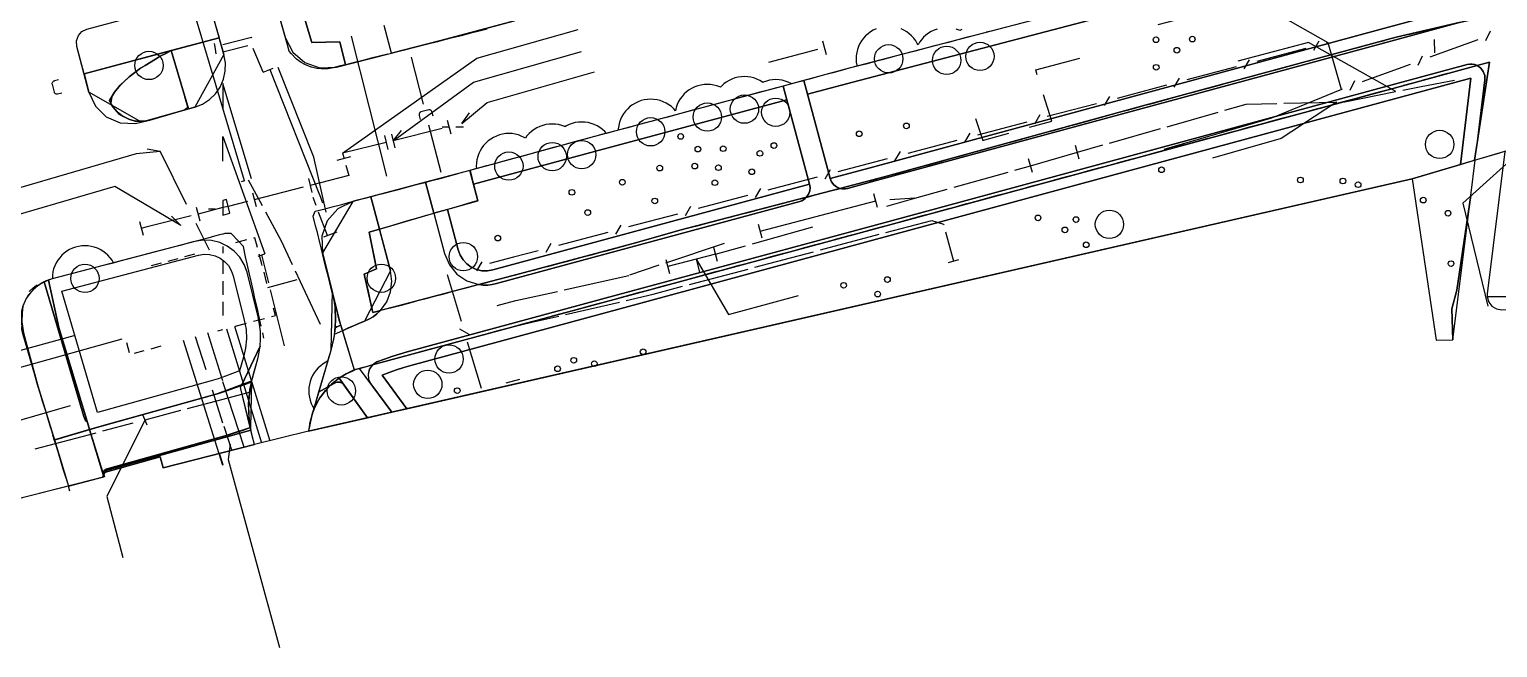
# Model space of a CAD drawing. Header units: metres. Extents: x 16996 to 17837, y 14166 to 14459.
# Drawn here: x 17236.3 to 17340, y 14232.1 to 14275.7 of the extents above; entities that cross this region are included whole.
import ezdxf

# ---------------------------------------------------------------- set-up
doc = ezdxf.new("R2010")
doc.units = ezdxf.units.M
for name, color, linetype in [('BOUNDARY', 7, 'Continuous'), ('CURB', 7, 'Continuous'), ('ELECTR_CABLE', 7, 'Continuous'), ('ELECTR_CABLE_COMM', 7, 'Continuous'), ('GAS', 7, 'Continuous'), ('GRASS', 7, 'Continuous'), ('HEAT', 7, 'Continuous'), ('ROAD', 7, 'Continuous'), ('SEWER', 7, 'Continuous'), ('SIDEWALK_PATH', 7, 'Continuous'), ('TREE', 3, 'Continuous')]:
    doc.layers.add(name, color=color, linetype=linetype)

# ---------------------------------------------------------------- blocks, each defined once
blk = doc.blocks.new('СИРЕНЬ_ОБЫКНОВЕННАЯ')
blk.add_circle((0, 0), 0.2)
blk = doc.blocks.new('СНЕЖНОЯГОДНИК_MAGIC_BERRY')
blk.add_circle((0, 0), 0.2)
blk = doc.blocks.new('СПИРЕЯ_GREFSHEIM')
blk.add_circle((0, 0), 0.2)
blk = doc.blocks.new('СПИРЕЯ_БУМАЛЬДА')
blk.add_circle((0, 0), 0.2)
blk = doc.blocks.new('СПИРЕЯ_ALBA')
blk.add_circle((0, 0), 0.2)
blk = doc.blocks.new('ВЕЙНИК_КАРЛ_ФЕСТЕР')
blk.add_circle((0, 0), 0.2)
blk = doc.blocks.new('БРУННЕРА_МИСТЕР_МОРС')
blk.add_circle((0, 0), 0.2)
blk = doc.blocks.new('ХОСТА_BARBARA_ANN')
blk.add_circle((0, 0), 0.2)
blk = doc.blocks.new('ЧЕРЕМУХА_ОБЫКНОВЕННАЯ')
blk.add_circle((0, 0), 0.2)

msp = doc.modelspace()

# ---------------------------------------------------------------- linework, layer by layer
at = {"layer": 'BOUNDARY'}
msp.add_lwpolyline([(17369.44, 14275.63), (17333.93, 14265.15), (17256.05, 14247.33), (17252.23, 14246.39), (17245.77, 14244.75), (17245.57, 14245.54), (17241.54, 14244.41), (17241.63, 14244.12), (17232.23, 14241.73)], dxfattribs=at)
at = {"layer": 'CURB'}
for points in [[(17240.4, 14275.71), (17247.96, 14277.72), (17249.17, 14277.03), (17250.07, 14273.91), (17248.01, 14270.19), (17244.26, 14269.13), (17240.53, 14271.26), (17239.69, 14274.49)], [(17333.65, 14275.33), (17334.37, 14275.49), (17334.86, 14275.61), (17335.58, 14275.77), (17336.07, 14275.89), (17336.79, 14276.05), (17337.28, 14276.17), (17338, 14276.33), (17338.48, 14276.45), (17339.2, 14276.61), (17339.69, 14276.73), (17340.41, 14276.89), (17340.9, 14277.01), (17341.62, 14277.17)], [(17261.63, 14273.94), (17260.95, 14273.77), (17260.46, 14273.65), (17259.78, 14273.47), (17259.29, 14273.35), (17258.66, 14273.19), (17258.6, 14273.18), (17258.12, 14273.06), (17257.78, 14272.97), (17257.43, 14272.91), (17256.93, 14272.91), (17256.63, 14272.93), (17256.24, 14273.02), (17256.23, 14273.03), (17255.77, 14273.22), (17255.51, 14273.36), (17255.2, 14273.59), (17255.18, 14273.6), (17254.83, 14273.96), (17254.68, 14274.15), (17254.55, 14274.6), (17254.41, 14275.08), (17254.22, 14275.76)], [(17268.66, 14275.71), (17267.98, 14275.53), (17267.49, 14275.41), (17266.81, 14275.24), (17266.32, 14275.12), (17266.09, 14275.06), (17265.63, 14274.94), (17265.15, 14274.82), (17264.46, 14274.65), (17263.98, 14274.53), (17263.29, 14274.36), (17262.81, 14274.23), (17262.71, 14274.21), (17262.12, 14274.06), (17261.89, 14274.01), (17261.38, 14275.95)], [(17304.22, 14275.57), (17303.87, 14275.48)], [(17240.2, 14272.55), (17249.73, 14275.09)], [(17261.43, 14255.94), (17262.11, 14256.12), (17262.6, 14256.24), (17263.28, 14256.42), (17263.76, 14256.55), (17264.44, 14256.73), (17264.93, 14256.86), (17265.61, 14257.04), (17266.09, 14257.17), (17266.78, 14257.35), (17267.26, 14257.47), (17267.94, 14257.66), (17268.43, 14257.78), (17269.11, 14257.96), (17269.59, 14258.09), (17270.27, 14258.27), (17270.76, 14258.4), (17270.84, 14258.42), (17271.44, 14258.58), (17271.92, 14258.71), (17272.61, 14258.89), (17273.09, 14259.01), (17273.77, 14259.19), (17274.26, 14259.32), (17274.94, 14259.5), (17275.42, 14259.63), (17276.1, 14259.81), (17276.59, 14259.94), (17277.27, 14260.12), (17277.75, 14260.25), (17278.43, 14260.44), (17278.91, 14260.57), (17279.37, 14260.7), (17279.59, 14260.77), (17280.07, 14260.9), (17280.75, 14261.09), (17281.23, 14261.23), (17281.91, 14261.42), (17282.4, 14261.56), (17283.08, 14261.73), (17283.56, 14261.86), (17284.25, 14262.04), (17284.73, 14262.16), (17285.41, 14262.34), (17285.9, 14262.47), (17286.04, 14262.51), (17286.58, 14262.65), (17287.06, 14262.77), (17287.45, 14262.87), (17287.75, 14262.95), (17288.23, 14263.08), (17288.41, 14263.13), (17288.91, 14263.26), (17289.4, 14263.38), (17290.08, 14263.56), (17290.56, 14263.69), (17291.25, 14263.86), (17291.73, 14263.99), (17292.41, 14264.17), (17292.9, 14264.3), (17293.58, 14264.47), (17294.06, 14264.6), (17294.75, 14264.78), (17295.23, 14264.9), (17295.91, 14265.08), (17296.4, 14265.21), (17296.67, 14265.28), (17297.08, 14265.39), (17297.56, 14265.52), (17298.24, 14265.71), (17298.72, 14265.84), (17299.41, 14266.03), (17299.89, 14266.16), (17300.57, 14266.35), (17301.05, 14266.48), (17301.73, 14266.67), (17302.21, 14266.8), (17302.89, 14266.99), (17303.38, 14267.12), (17304.06, 14267.31), (17304.54, 14267.44), (17305.22, 14267.63), (17305.7, 14267.76), (17306.38, 14267.94), (17306.87, 14268.08), (17307.55, 14268.26), (17308.03, 14268.4), (17308.71, 14268.58), (17309.19, 14268.71), (17309.87, 14268.9), (17310.35, 14269.03), (17311.03, 14269.22), (17311.52, 14269.35), (17312.2, 14269.54), (17312.68, 14269.67), (17313.36, 14269.86), (17313.84, 14269.99), (17314.52, 14270.18), (17315.01, 14270.31), (17315.69, 14270.49), (17316.17, 14270.63), (17316.85, 14270.81), (17317.33, 14270.94), (17318.01, 14271.13), (17318.5, 14271.26), (17319.18, 14271.44), (17319.66, 14271.57), (17320.34, 14271.76), (17320.82, 14271.89), (17321.51, 14272.08), (17321.99, 14272.21), (17322.67, 14272.39), (17323.15, 14272.52), (17323.83, 14272.71), (17324.31, 14272.84), (17325, 14273.03), (17325.48, 14273.16), (17326.16, 14273.34), (17326.64, 14273.47), (17327.32, 14273.66), (17327.8, 14273.79), (17328.49, 14273.98), (17328.97, 14274.11), (17329.65, 14274.29), (17330.13, 14274.42), (17330.82, 14274.6), (17331.3, 14274.73), (17331.98, 14274.91)], [(17303.05, 14275.26), (17302.36, 14275.08), (17301.88, 14274.95), (17301.2, 14274.77), (17300.71, 14274.65), (17300.03, 14274.47), (17299.55, 14274.34), (17298.87, 14274.16), (17298.38, 14274.04), (17297.7, 14273.86), (17297.22, 14273.73), (17296.53, 14273.55), (17296.05, 14273.42), (17295.37, 14273.24), (17294.88, 14273.12), (17294.21, 14272.94), (17294.2, 14272.94), (17293.72, 14272.81), (17293.04, 14272.63), (17292.55, 14272.5), (17291.87, 14272.31), (17291.39, 14272.18), (17290.71, 14272), (17290.99, 14272.08), (17292.86, 14265.17)], [(17332.46, 14275.04), (17332.81, 14275.13)], [(17245.57, 14273.79), (17245.42, 14273.71), (17244.93, 14273.4), (17244.51, 14273.14), (17244.19, 14272.94), (17243.89, 14272.72), (17243.48, 14272.42), (17243.37, 14272.33), (17242.93, 14271.92), (17242.58, 14271.56), (17242.34, 14271.25), (17242.16, 14270.95), (17242.08, 14270.49), (17242.12, 14270.41), (17242.24, 14270.22), (17242.39, 14270.04), (17242.53, 14269.89), (17242.92, 14269.58), (17242.92, 14269.57), (17243.13, 14269.46), (17243.36, 14269.36), (17243.58, 14269.29), (17243.6, 14269.28), (17244.09, 14269.21), (17244.28, 14269.2), (17244.5, 14269.22), (17244.72, 14269.26), (17244.83, 14269.29), (17245.32, 14269.43), (17246.03, 14269.63), (17246.52, 14269.77), (17247.24, 14269.98), (17247.53, 14270.21), (17247.32, 14270.93)], [(17246.35, 14274.19), (17246.01, 14274.02)], [(17338.44, 14273.11), (17337.49, 14272.85), (17337.01, 14272.72), (17336.06, 14272.47), (17335.58, 14272.34), (17334.63, 14272.08)], [(17339.4, 14273.37), (17338.92, 14273.24)], [(17247.17, 14271.41), (17247.07, 14271.77)], [(17332.84, 14271.59), (17332.76, 14271.57), (17332.15, 14271.41), (17331.67, 14271.27), (17330.98, 14271.09), (17330.49, 14270.96), (17329.8, 14270.77), (17329.32, 14270.64), (17328.63, 14270.45), (17328.14, 14270.32), (17327.45, 14270.13), (17326.97, 14270), (17326.28, 14269.81), (17325.8, 14269.68), (17325.1, 14269.5), (17324.62, 14269.37), (17323.93, 14269.18), (17323.45, 14269.05), (17322.75, 14268.86), (17322.27, 14268.73), (17321.58, 14268.54), (17321.1, 14268.41), (17320.4, 14268.22), (17319.92, 14268.09), (17319.23, 14267.91), (17318.75, 14267.77), (17318.05, 14267.59), (17317.57, 14267.46), (17316.88, 14267.27), (17316.4, 14267.14), (17315.7, 14266.95), (17315.22, 14266.82), (17314.53, 14266.63), (17314.05, 14266.5), (17313.36, 14266.31), (17312.87, 14266.18), (17312.18, 14266), (17311.7, 14265.87), (17311.01, 14265.68), (17310.52, 14265.55), (17309.83, 14265.36), (17309.35, 14265.23), (17308.66, 14265.04), (17308.17, 14264.91), (17307.48, 14264.72), (17307, 14264.59), (17306.31, 14264.4), (17305.82, 14264.27), (17305.13, 14264.09), (17304.65, 14263.96), (17303.96, 14263.77), (17303.47, 14263.64), (17302.78, 14263.45), (17302.3, 14263.32), (17301.61, 14263.13), (17301.12, 14263), (17300.43, 14262.81), (17299.95, 14262.68), (17299.26, 14262.5), (17298.77, 14262.36), (17298.08, 14262.18), (17297.6, 14262.05), (17297.06, 14261.9), (17296.91, 14261.86), (17296.43, 14261.73), (17295.73, 14261.54), (17295.25, 14261.41), (17294.56, 14261.22), (17294.08, 14261.09), (17293.38, 14260.9), (17292.9, 14260.77), (17292.21, 14260.59), (17291.73, 14260.46), (17291.03, 14260.27), (17290.55, 14260.14), (17289.86, 14259.95), (17289.38, 14259.82), (17288.68, 14259.63), (17288.2, 14259.5), (17287.51, 14259.31), (17287.03, 14259.18), (17286.33, 14259), (17285.85, 14258.86), (17285.16, 14258.68), (17284.68, 14258.55), (17283.99, 14258.36), (17283.5, 14258.23), (17282.81, 14258.04), (17282.33, 14257.91), (17281.64, 14257.72), (17281.15, 14257.59), (17280.46, 14257.4), (17279.98, 14257.27), (17279.29, 14257.09), (17278.8, 14256.96), (17278.11, 14256.77), (17277.63, 14256.64), (17276.94, 14256.45), (17276.45, 14256.32), (17275.76, 14256.13), (17275.28, 14256), (17274.59, 14255.81), (17274.1, 14255.68), (17273.41, 14255.5), (17272.93, 14255.36), (17272.24, 14255.18), (17271.75, 14255.05), (17271.06, 14254.86), (17270.58, 14254.73), (17269.89, 14254.54), (17269.41, 14254.41), (17268.71, 14254.22), (17268.23, 14254.09), (17267.54, 14253.9), (17267.06, 14253.77), (17266.36, 14253.59), (17265.88, 14253.46), (17265.19, 14253.27), (17264.71, 14253.14), (17264.01, 14252.95), (17263.53, 14252.82), (17262.84, 14252.63), (17262.36, 14252.5), (17261.66, 14252.31), (17261.18, 14252.18), (17260.49, 14252), (17260.01, 14251.86), (17259.88, 14251.83), (17259.65, 14251.76), (17259.32, 14251.66), (17258.86, 14251.46), (17258.7, 14251.39), (17258.57, 14251.31), (17258.24, 14251.1), (17257.84, 14250.8), (17257.67, 14250.66), (17257.33, 14250.31), (17257.01, 14249.92), (17256.93, 14249.81), (17256.85, 14249.7), (17256.63, 14249.31), (17256.42, 14248.86), (17256.3, 14248.56), (17256.2, 14248.18)], [(17289.06, 14271.56), (17288.38, 14271.38), (17287.89, 14271.25), (17287.21, 14271.06), (17286.73, 14270.94), (17286.19, 14270.79), (17286.05, 14270.75), (17285.56, 14270.62), (17285.33, 14270.56), (17284.88, 14270.44), (17284.4, 14270.31), (17283.72, 14270.13), (17283.23, 14270), (17282.55, 14269.82), (17282.07, 14269.69), (17281.39, 14269.5), (17280.9, 14269.37), (17280.89, 14269.37), (17280.22, 14269.19), (17279.74, 14269.06), (17279.06, 14268.88), (17278.57, 14268.75), (17277.89, 14268.57), (17277.41, 14268.44), (17277.3, 14268.41), (17276.73, 14268.26), (17276.24, 14268.13), (17275.96, 14268.05), (17275.56, 14267.94), (17275.08, 14267.82), (17274.4, 14267.63), (17273.91, 14267.5), (17273.23, 14267.32), (17272.75, 14267.19), (17272.07, 14267), (17271.59, 14266.87), (17270.91, 14266.68), (17270.42, 14266.55), (17269.74, 14266.36), (17269.26, 14266.23), (17268.66, 14266.07), (17268.58, 14266.05), (17268.1, 14265.91), (17267.43, 14265.73), (17267.44, 14265.72), (17267.56, 14265.23), (17267.74, 14264.55), (17267.86, 14264.06), (17267.98, 14263.6), (17267.76, 14263.54), (17267.28, 14263.4), (17266.6, 14263.2), (17266.12, 14263.06), (17265.44, 14262.87), (17264.96, 14262.73), (17264.28, 14262.53), (17263.8, 14262.39), (17263.12, 14262.2), (17262.64, 14262.06), (17261.96, 14261.86), (17261.48, 14261.72), (17260.81, 14261.52), (17260.33, 14261.38), (17260.31, 14261.38), (17260.45, 14260.7), (17260.55, 14260.21), (17260.69, 14259.52), (17260.78, 14259.03), (17260.83, 14258.79), (17260.41, 14258.61), (17259.98, 14258.39), (17260.14, 14257.7), (17260.25, 14257.22), (17260.4, 14256.53)], [(17290.22, 14271.87), (17289.54, 14271.69)], [(17291.41, 14264.77), (17289.54, 14271.69)], [(17333.67, 14271.82), (17333.33, 14271.72)], [(17334.15, 14271.95), (17333.67, 14271.82)], [(17261.22, 14264.09), (17261.91, 14264.27), (17262.39, 14264.4), (17263.08, 14264.58), (17263.57, 14264.71), (17264.26, 14264.89), (17264.74, 14265.02), (17265.43, 14265.2), (17265.91, 14265.33), (17266.6, 14265.51)], [(17258.02, 14255.94), (17257.84, 14256.63), (17257.72, 14257.12), (17257.55, 14257.81), (17257.43, 14258.3), (17257.25, 14258.99), (17257.13, 14259.47), (17256.96, 14260.17), (17256.84, 14260.65), (17256.67, 14261.35), (17256.54, 14261.83), (17256.37, 14262.52), (17256.52, 14262.85), (17257.21, 14263.03), (17257.7, 14263.16), (17258.39, 14263.34), (17258.87, 14263.47), (17259.56, 14263.65), (17259.22, 14263.56), (17259.17, 14263.55), (17257.02, 14259.92), (17257.7, 14257.22), (17257.61, 14253.02), (17256.24, 14248.35), (17256.05, 14247.33)], [(17260.05, 14263.78), (17260.74, 14263.96), (17260.44, 14263.88), (17261.82, 14258.66), (17259.99, 14255.1), (17257.86, 14254.15)], [(17252.7, 14254.75), (17252.54, 14255.49), (17252.43, 14255.97), (17252.26, 14256.71), (17252.15, 14257.19), (17251.99, 14257.93), (17251.88, 14258.41), (17251.71, 14259.15), (17251.6, 14259.64), (17251.44, 14260.37), (17251.11, 14260.74), (17250.59, 14261.28), (17250.14, 14261.28), (17250, 14261.24), (17249.75, 14261.18), (17249.41, 14261.09), (17248.93, 14260.96), (17248.2, 14260.77), (17247.72, 14260.64), (17246.99, 14260.45), (17246.51, 14260.33), (17245.78, 14260.14), (17245.3, 14260.01), (17244.57, 14259.82), (17244.09, 14259.69), (17243.36, 14259.5), (17242.88, 14259.38), (17242.15, 14259.18), (17241.67, 14259.06), (17240.94, 14258.87), (17240.46, 14258.74), (17239.73, 14258.55), (17239.25, 14258.42), (17238.52, 14258.23)], [(17238.04, 14258.11), (17237.68, 14258.01)], [(17236.32, 14257.19), (17236.61, 14257.46), (17236.81, 14257.62), (17236.88, 14257.66)], [(17260.51, 14256.04), (17260.59, 14255.71), (17260.95, 14255.81)], [(17258.22, 14255.11), (17258.14, 14255.46)], [(17252.89, 14253.9), (17252.81, 14254.27)], [(17237.85, 14247.54), (17237.63, 14248.26), (17237.49, 14248.74), (17237.27, 14249.46), (17237.12, 14249.94), (17236.94, 14250.54), (17236.9, 14250.66), (17236.77, 14251.14), (17236.57, 14251.87), (17236.44, 14252.35), (17236.24, 14253.07)], [(17238.95, 14243.95), (17238.73, 14244.67), (17238.58, 14245.15), (17238.36, 14245.87), (17238.22, 14246.34), (17238, 14247.06), (17238.07, 14246.71), (17241.41, 14247.69), (17249.42, 14249.92), (17252.02, 14250.88), (17252.02, 14250.86), (17251.94, 14247.57), (17251.94, 14247.59), (17250.23, 14247.03), (17241.83, 14244.69), (17241.48, 14244.08)], [(17256.1, 14247.69), (17256.05, 14247.33)], [(17239.2, 14243.11), (17239.09, 14243.47)]]:
    msp.add_lwpolyline(points, dxfattribs=at)
at = {"layer": 'ELECTR_CABLE'}
for points in [[(17250, 14270.12), (17247.1, 14279.83)], [(17249.44, 14274.45), (17249.4, 14274.7)], [(17249.52, 14273.96), (17249.44, 14274.45)], [(17252.05, 14275.09), (17252.02, 14275.12), (17250, 14274.6)], [(17251.76, 14274.53), (17250, 14274.08)], [(17332.78, 14271.3), (17326.61, 14274.75), (17321.64, 14273.45)], [(17335.48, 14274.97), (17335.52, 14274.03)], [(17252.84, 14272.67), (17252.13, 14274.34)], [(17252.84, 14272.67), (17253.31, 14272.86)], [(17253.31, 14272.86), (17253.54, 14272.95)], [(17253.31, 14272.86), (17256.82, 14264.01)], [(17257.28, 14262.79), (17256.41, 14266.68), (17253.89, 14273)], [(17250, 14271.87), (17250, 14270.12)], [(17252.01, 14265.15), (17250, 14271.87)], [(17333.27, 14271.39), (17334.58, 14271.66), (17336.93, 14272.1)], [(17328.59, 14270.56), (17324.7, 14267.98), (17319.85, 14266.61)], [(17320.72, 14269.98), (17322.21, 14270.41), (17324.39, 14270.46)], [(17324.89, 14270.47), (17328.62, 14270.56)], [(17329.12, 14270.57), (17329.18, 14270.57), (17332.77, 14271.3)], [(17251.53, 14265), (17250, 14270.12)], [(17316.65, 14268.82), (17320.24, 14269.84)], [(17312.58, 14267.67), (17316.17, 14268.69)], [(17250, 14266.65), (17250, 14268.13)], [(17250, 14268.13), (17252.96, 14259.86)], [(17310.44, 14266.54), (17310.17, 14267.5)], [(17310.31, 14267.02), (17312.1, 14267.53)], [(17250, 14266.4), (17250, 14266.65)], [(17307.14, 14265.59), (17306.86, 14266.55)], [(17307, 14266.07), (17310.31, 14267.02)], [(17301.6, 14264.55), (17303.74, 14265.14)], [(17303.74, 14265.14), (17305.42, 14265.62)], [(17305.9, 14265.76), (17307, 14266.07)], [(17251.53, 14265), (17251.29, 14264.93)], [(17251.77, 14265.07), (17252.76, 14263.25)], [(17296.21, 14263.12), (17295.95, 14264.09)], [(17296.86, 14263.22), (17298.83, 14263.78), (17301.12, 14264.41)], [(17256.58, 14263.25), (17256.36, 14263.83)], [(17257.04, 14263.42), (17256.83, 14264.01)], [(17287.92, 14261.44), (17296.08, 14263.6)], [(17298.83, 14263.78), (17297.08, 14263.67)], [(17253, 14262.81), (17254.11, 14260.77), (17254.89, 14259.11)], [(17257.37, 14261.14), (17256.75, 14262.78)], [(17296.79, 14261.35), (17300.03, 14262.21), (17300.87, 14261.94), (17300.88, 14261.9)], [(17257.13, 14261.05), (17258.07, 14261.4)], [(17287.37, 14260.56), (17291.63, 14261.75)], [(17288.05, 14260.96), (17287.79, 14261.93)], [(17292.17, 14260.13), (17296.31, 14261.23)], [(17301.01, 14261.41), (17301.56, 14259.34)], [(17285.37, 14260.59), (17281.24, 14259.2)], [(17284.63, 14260.31), (17284.88, 14259.34)], [(17284.76, 14259.82), (17286.89, 14260.42)], [(17287.54, 14258.91), (17291.68, 14260)], [(17252.49, 14259.69), (17252.96, 14259.86)], [(17252.72, 14259.78), (17253.22, 14257.8)], [(17280.76, 14259.04), (17278.69, 14258.35)], [(17281.27, 14259.44), (17281.52, 14258.47)], [(17284.76, 14259.82), (17281.4, 14258.95)], [(17283.39, 14259.47), (17285.68, 14255.56), (17290.62, 14256.92)], [(17283.39, 14259.47), (17283.63, 14258.56)], [(17301.2, 14259.25), (17301.93, 14259.44)], [(17255.1, 14258.65), (17256.87, 14254.89)], [(17274.09, 14257.31), (17278.64, 14258.33)], [(17282.92, 14257.68), (17287.06, 14258.78)], [(17253.34, 14257.31), (17254.32, 14253.35)], [(17271.33, 14256.7), (17273.61, 14257.2)], [(17278.47, 14256.57), (17280.36, 14257.01)], [(17280.36, 14257.01), (17282.43, 14257.56)], [(17269.36, 14256.2), (17270.67, 14256.55), (17271.33, 14256.7)], [(17274.19, 14255.57), (17277.98, 14256.45)], [(17269.75, 14254.52), (17270.44, 14254.7), (17271.81, 14255.02)], [(17271.81, 14255.02), (17273.71, 14255.46)], [(17269.99, 14250.76), (17270.96, 14251.01)], [(17250, 14249.58), (17247.48, 14248.92)], [(17252.01, 14250.11), (17250, 14249.58)], [(17247, 14248.79), (17244.48, 14248.12)], [(17243.65, 14247.91), (17241.51, 14247.34)], [(17244.48, 14248.12), (17241.81, 14242.74), (17242.93, 14238.43)], [(17244.34, 14248.47), (17244.62, 14247.78)], [(17241.02, 14247.21), (17236.73, 14246.08)]]:
    msp.add_lwpolyline(points, dxfattribs=at)
at = {"layer": 'ELECTR_CABLE_COMM'}
for points in [[(17328.01, 14274.74), (17322.7, 14277.76), (17315.98, 14276)], [(17339.44, 14275.55), (17339.12, 14274.87)], [(17327.36, 14274.85), (17326.98, 14274.2)], [(17329, 14271.47), (17328.95, 14271.45), (17328.01, 14274.74), (17327.89, 14274.71)], [(17338.57, 14274.95), (17335.19, 14273.72)], [(17322.43, 14273.55), (17322.05, 14272.9)], [(17326.44, 14274.33), (17322.97, 14273.42)], [(17334.65, 14273.8), (17334.33, 14273.13)], [(17321.51, 14273.04), (17318.04, 14272.12)], [(17333.79, 14273.21), (17330.41, 14271.98)], [(17316.59, 14271.74), (17313.11, 14270.82)], [(17328.95, 14271.45), (17324.01, 14269.43), (17316.42, 14267.22)], [(17317.5, 14272.25), (17317.12, 14271.61)], [(17329.86, 14272.06), (17329.54, 14271.38)], [(17311.66, 14270.44), (17308.18, 14269.53)], [(17312.57, 14270.96), (17312.2, 14270.31)], [(17307.65, 14269.66), (17307.27, 14269.01)], [(17344.18, 14269.42), (17337.51, 14263.43), (17339.27, 14256.17)], [(17302.72, 14268.36), (17302.34, 14267.72)], [(17306.73, 14269.14), (17303.26, 14268.23)], [(17301.8, 14267.85), (17298.33, 14266.93)], [(17296.88, 14266.55), (17293.4, 14265.64)], [(17297.79, 14267.07), (17297.41, 14266.42)], [(17291.95, 14265.25), (17288.47, 14264.34)], [(17292.86, 14265.77), (17292.49, 14265.12)], [(17287.94, 14264.47), (17287.56, 14263.83)], [(17283.01, 14263.18), (17282.63, 14262.53)], [(17287.02, 14263.96), (17283.55, 14263.04)], [(17282.09, 14262.66), (17278.62, 14261.75)], [(17277.17, 14261.36), (17273.69, 14260.45)], [(17278.08, 14261.88), (17277.7, 14261.23)], [(17272.24, 14260.07), (17270.5, 14259.61)], [(17273.15, 14260.58), (17272.78, 14259.94)], [(17268.27, 14259.29), (17267.9, 14258.64)], [(17270.5, 14259.61), (17268.81, 14259.16)], [(17266.83, 14255.07), (17265.85, 14258.36)], [(17267.38, 14254.17), (17266.72, 14254.53)], [(17268.25, 14250.34), (17267.26, 14253.63)]]:
    msp.add_lwpolyline(points, dxfattribs=at)
at = {"layer": 'GAS'}
for points in [[(17258.44, 14266.96), (17267.93, 14273.65), (17275.08, 14275.68)], [(17292.31, 14274.87), (17292.57, 14273.91)], [(17262.02, 14267.82), (17267.69, 14271.96), (17275.3, 14274.12)], [(17291.96, 14274.26), (17288.51, 14273.34)], [(17266.87, 14269.04), (17268.65, 14270.53), (17276.22, 14272.68)], [(17265.83, 14269.29), (17266.08, 14268.32)], [(17266.87, 14269.04), (17267.4, 14269.81)], [(17261.89, 14268.3), (17262.13, 14267.33)], [(17265.47, 14268.69), (17262.02, 14267.82), (17262.01, 14267.82)], [(17262.02, 14267.82), (17262.6, 14268.55)], [(17265.48, 14268.82), (17265.95, 14268.82)], [(17266.44, 14268.82), (17266.97, 14268.82)], [(17261.52, 14267.7), (17258.44, 14266.96), (17258.55, 14266.58)], [(17261.41, 14268.19), (17261.64, 14267.21)], [(17258.06, 14266.45), (17259.03, 14266.71)], [(17256.03, 14265.16), (17256.28, 14264.19)], [(17258.68, 14266.1), (17258.88, 14265.37), (17256.15, 14264.67)], [(17247.02, 14261.84), (17242.37, 14264.6), (17233, 14261.88)], [(17252.09, 14264.15), (17252.34, 14263.19)], [(17255.67, 14264.55), (17252.21, 14263.67)], [(17248.11, 14263.15), (17248.36, 14262.18)], [(17250, 14263.11), (17248.24, 14262.66)], [(17250, 14263.62), (17250, 14262.59), (17250.49, 14262.72), (17250.25, 14263.68), (17250, 14263.62)], [(17251.73, 14263.55), (17250.37, 14263.2), (17250, 14263.11)], [(17244.1, 14262.13), (17244.36, 14261.16)], [(17247.75, 14262.54), (17244.56, 14261.73), (17244.23, 14261.64)], [(17247.02, 14261.84), (17246.37, 14262.51)], [(17248.98, 14263.03), (17249.45, 14263.03)]]:
    msp.add_lwpolyline(points, dxfattribs=at)
at = {"layer": 'GRASS'}
for points in [[(17354.88, 14289.03), (17339.51, 14284.99), (17337.29, 14284.41), (17316.95, 14278.91), (17294.2, 14272.94), (17290.99, 14272.08), (17291.25, 14271.11), (17294.46, 14271.97), (17317.21, 14277.94), (17337.55, 14283.44), (17355.13, 14288.06)], [(17355.13, 14288.06), (17339.76, 14284.03), (17337.55, 14283.44), (17317.21, 14277.94), (17294.46, 14271.97), (17291.25, 14271.11), (17292.86, 14265.17), (17295.95, 14266), (17331.65, 14275.67), (17345.82, 14279.52)], [(17345.82, 14279.52), (17331.65, 14275.67), (17295.95, 14266), (17292.86, 14265.17), (17292.96, 14264.93), (17293.11, 14264.73), (17293.31, 14264.57), (17293.55, 14264.47), (17296.67, 14265.28), (17314.57, 14270.19), (17328.72, 14274.04), (17332.81, 14275.13), (17337.35, 14276.19), (17346.08, 14278.55)], [(17273.5, 14277.07), (17265.29, 14274.88), (17261.89, 14274.01), (17261.38, 14275.95)], [(17340.47, 14267.08), (17339.24, 14257.03), (17339.23, 14256.97), (17339.23, 14256.92), (17339.23, 14256.87), (17339.23, 14256.82), (17344.75, 14256.84)]]:
    msp.add_lwpolyline(points, dxfattribs=at)
for points in [[(17293.55, 14264.47), (17293.68, 14264.44), (17293.82, 14264.43), (17293.95, 14264.44), (17294.09, 14264.46), (17296.21, 14265.04), (17331.91, 14274.71), (17337.35, 14276.19), (17332.81, 14275.13), (17328.72, 14274.04), (17314.57, 14270.19), (17296.67, 14265.28)], [(17247.57, 14270.07), (17248.01, 14270.19), (17248.56, 14270.41), (17249.05, 14270.73), (17249.47, 14271.14), (17249.81, 14271.62), (17250.04, 14272.17), (17250.16, 14272.74), (17250.17, 14273.32), (17250.07, 14273.91), (17249.73, 14275.09), (17246.35, 14274.19)], [(17243.37, 14272.33), (17244.19, 14272.94), (17244.51, 14273.14), (17244.93, 14273.4), (17245.42, 14273.71), (17245.57, 14273.79), (17246.01, 14274.02), (17246.35, 14274.19), (17240.2, 14272.55), (17240.53, 14271.26), (17241, 14270.26), (17241.76, 14269.52), (17242.74, 14269.09), (17243.84, 14269.04), (17244.72, 14269.26), (17244.5, 14269.22), (17244.28, 14269.2), (17243.81, 14269.21), (17243.36, 14269.36), (17243.13, 14269.46), (17242.71, 14269.69), (17242.39, 14270.04), (17242.24, 14270.22), (17242.12, 14270.41), (17241.99, 14270.66), (17242.34, 14271.25), (17242.74, 14271.75)], [(17246.35, 14274.19), (17246.01, 14274.02), (17245.57, 14273.79), (17245.42, 14273.71), (17244.93, 14273.4), (17244.51, 14273.14), (17244.19, 14272.94), (17243.37, 14272.33), (17242.74, 14271.75), (17242.34, 14271.25), (17241.99, 14270.66), (17242.12, 14270.41), (17242.24, 14270.22), (17242.39, 14270.04), (17242.71, 14269.69), (17243.13, 14269.46), (17243.36, 14269.36), (17243.81, 14269.21), (17244.28, 14269.2), (17244.5, 14269.22), (17244.72, 14269.26), (17247.57, 14270.07)], [(17338.08, 14272.24), (17337.34, 14266.15), (17338.34, 14266.45), (17338.54, 14267.79), (17339.07, 14272.12), (17339.06, 14272.43), (17338.96, 14272.71), (17338.78, 14272.96), (17338.52, 14273.14), (17332.76, 14271.57), (17297.06, 14261.9), (17277.88, 14256.7), (17260.55, 14252.01), (17260.34, 14251.72), (17260.24, 14251.37), (17260.28, 14251.02), (17260.44, 14250.69), (17261.93, 14248.68), (17262.99, 14248.92), (17261.24, 14251.29), (17261.74, 14251.48), (17262.25, 14251.66), (17262.76, 14251.82), (17263.27, 14251.97), (17278.1, 14255.99), (17297.26, 14261.18), (17332.96, 14270.85)], [(17277.88, 14256.7), (17297.06, 14261.9), (17332.76, 14271.57), (17338.52, 14273.14), (17338.36, 14273.2), (17338.18, 14273.23), (17338, 14273.23), (17337.82, 14273.2), (17332.69, 14271.81), (17297, 14262.14), (17277.84, 14256.95), (17263.01, 14252.93), (17262.47, 14252.78), (17261.93, 14252.6), (17261.4, 14252.42), (17260.87, 14252.22), (17260.78, 14252.18), (17260.7, 14252.13), (17260.62, 14252.07), (17260.55, 14252.01)], [(17333.93, 14265.15), (17337.34, 14266.15), (17338.08, 14272.24), (17332.96, 14270.85), (17297.26, 14261.18), (17278.1, 14255.99), (17263.27, 14251.97), (17262.76, 14251.82), (17262.25, 14251.66), (17261.74, 14251.48), (17261.24, 14251.29), (17262.99, 14248.92)], [(17289.8, 14270.72), (17289.54, 14271.69), (17275.96, 14268.05), (17267.43, 14265.73), (17267.68, 14264.76), (17276.22, 14267.08)], [(17291.41, 14264.77), (17289.8, 14270.72), (17276.22, 14267.08), (17267.68, 14264.76), (17267.98, 14263.6), (17265.85, 14262.98), (17266.6, 14260.13), (17266.74, 14259.76), (17266.95, 14259.43), (17267.21, 14259.14), (17267.53, 14258.91), (17267.89, 14258.75), (17268.28, 14258.66), (17268.67, 14258.65), (17269.06, 14258.72), (17276.79, 14260.81)], [(17335.63, 14253.75), (17336.82, 14253.79), (17336.74, 14255.97), (17337.1, 14257.28), (17338.07, 14263.97), (17338.38, 14266.46), (17333.93, 14265.15)], [(17267.98, 14263.6), (17267.43, 14265.73), (17264.3, 14264.91), (17264.89, 14262.71)], [(17291.2, 14263.85), (17291.34, 14264.06), (17291.42, 14264.29), (17291.45, 14264.53), (17291.41, 14264.77), (17276.79, 14260.81), (17269.06, 14258.72), (17268.67, 14258.65), (17268.28, 14258.66), (17267.89, 14258.75), (17267.53, 14258.91), (17267.21, 14259.14), (17266.95, 14259.43), (17266.74, 14259.76), (17266.6, 14260.13), (17265.85, 14262.98), (17264.89, 14262.71), (17265.63, 14259.88), (17265.98, 14259.08), (17266.52, 14258.42), (17267.22, 14257.95), (17268.05, 14257.68), (17270.84, 14258.42), (17277.72, 14260.24), (17279.37, 14260.7), (17282.26, 14261.52)], [(17259.98, 14258.42), (17260.83, 14258.79), (17260.31, 14261.38), (17261.04, 14261.59), (17260.44, 14263.88), (17259.17, 14263.55), (17258.11, 14263.03), (17257.35, 14262.17), (17256.97, 14261.1), (17257.02, 14259.92), (17258.22, 14255.11), (17258.43, 14254.43), (17258.82, 14254.61), (17259.21, 14254.78), (17259.6, 14254.94), (17259.99, 14255.1), (17260.3, 14255.24), (17260.6, 14255.41), (17260.87, 14255.62), (17261.11, 14255.85), (17260.59, 14255.71)], [(17290.71, 14263.55), (17290.85, 14263.6), (17290.98, 14263.66), (17291.1, 14263.75), (17291.2, 14263.85), (17282.26, 14261.52), (17279.37, 14260.7), (17277.72, 14260.24), (17270.84, 14258.42), (17268.05, 14257.68), (17268.37, 14257.65), (17268.69, 14257.65), (17269.01, 14257.68), (17269.32, 14257.75), (17277.05, 14259.85)], [(17338.07, 14263.97), (17337.1, 14257.28), (17336.74, 14255.97), (17336.82, 14253.79)], [(17261.82, 14258.66), (17261.04, 14261.59), (17260.31, 14261.38), (17260.83, 14258.79), (17259.98, 14258.42), (17260.59, 14255.71), (17261.11, 14255.85), (17261.56, 14256.47), (17261.83, 14257.17), (17261.92, 14257.91)], [(17251.7, 14258.55), (17251.49, 14259.11), (17251.19, 14259.61), (17250.79, 14260.05), (17250.31, 14260.4), (17249.77, 14260.65), (17249.2, 14260.79), (17248.61, 14260.82), (17248.02, 14260.72), (17237.94, 14258.08), (17237.87, 14258.06), (17237.81, 14258.04), (17237.74, 14258.02), (17237.68, 14258), (17238.42, 14254.66), (17240.44, 14247.94), (17240.58, 14247.45), (17249.69, 14250), (17250.1, 14250.13), (17250.51, 14250.27), (17250.91, 14250.41), (17251.31, 14250.57), (17252.63, 14253.33), (17252.66, 14253.86), (17252.64, 14254.38), (17252.58, 14254.9), (17252.48, 14255.41)], [(17241.14, 14248.65), (17238.62, 14257.22), (17248.28, 14259.76), (17248.67, 14259.82), (17249.06, 14259.8), (17249.44, 14259.71), (17249.8, 14259.54), (17250.12, 14259.31), (17250.39, 14259.02), (17250.59, 14258.68), (17250.73, 14258.31), (17251.51, 14255.17), (17251.63, 14254.52), (17251.66, 14253.86), (17251.6, 14253.2), (17251.46, 14252.55), (17251.18, 14251.6), (17250.68, 14251.4), (17250.18, 14251.21), (17249.67, 14251.04), (17249.16, 14250.89)], [(17238.1, 14246.72), (17240.58, 14247.45), (17240.44, 14247.94), (17240.35, 14248.04), (17240.28, 14248.14), (17240.22, 14248.25), (17240.18, 14248.37), (17237.38, 14257.87), (17236.88, 14257.57), (17236.46, 14257.17), (17236.11, 14256.7), (17235.87, 14256.17), (17235.82, 14255.66), (17235.81, 14255.06), (17235.92, 14254.27), (17236.94, 14250.54)], [(17238.42, 14254.66), (17237.68, 14258), (17237.6, 14257.97), (17237.53, 14257.94), (17237.46, 14257.91), (17237.38, 14257.87), (17240.18, 14248.37), (17240.22, 14248.25), (17240.28, 14248.14), (17240.35, 14248.04), (17240.44, 14247.94)], [(17258.22, 14255.11), (17257.7, 14257.22), (17257.83, 14256.58), (17257.91, 14255.94), (17257.94, 14255.29), (17257.91, 14254.64), (17258.01, 14254.69), (17258.11, 14254.73), (17258.21, 14254.77), (17258.31, 14254.82)], [(17347.47, 14257.04), (17344.75, 14256.84), (17339.23, 14256.82), (17339.34, 14256.45), (17339.57, 14256.16), (17339.89, 14255.97), (17340.27, 14255.91), (17351.35, 14256.3), (17357.41, 14256.52), (17357.64, 14256.52), (17357.88, 14256.52), (17358.12, 14256.51), (17358.36, 14256.5), (17356.19, 14257.32), (17352.61, 14257.32)], [(17252.42, 14252.27), (17252.49, 14252.53), (17252.54, 14252.8), (17252.59, 14253.06), (17252.63, 14253.33), (17251.31, 14250.57), (17251.49, 14250.62), (17251.67, 14250.68), (17251.84, 14250.75), (17252.01, 14250.83)], [(17258.54, 14250.6), (17258.41, 14250.72), (17258.25, 14250.79), (17258.07, 14250.8), (17257.9, 14250.75), (17257.82, 14250.7), (17257.74, 14250.66), (17257.66, 14250.62), (17257.58, 14250.57), (17257.23, 14250.2), (17256.93, 14249.81), (17256.85, 14249.7), (17256.54, 14249.15), (17256.31, 14248.6), (17256.24, 14248.35), (17256.17, 14248.1), (17256.12, 14247.85), (17256.08, 14247.59), (17256.05, 14247.33), (17260.2, 14248.28)], [(17257.23, 14250.2), (17257.58, 14250.57), (17257.37, 14250.45), (17257.16, 14250.33), (17256.95, 14250.2), (17256.75, 14250.08), (17256.31, 14248.6), (17256.54, 14249.15), (17256.85, 14249.7), (17256.93, 14249.81)], [(17251.96, 14247.42), (17251.92, 14247.59), (17251.57, 14247.46), (17251.21, 14247.33), (17250.85, 14247.22), (17250.49, 14247.11), (17241.83, 14244.69), (17241.75, 14244.66), (17241.68, 14244.62), (17241.61, 14244.57), (17241.56, 14244.51)], [(17252.23, 14246.39), (17252.07, 14247.02), (17251.97, 14247.42), (17241.56, 14244.51), (17241.52, 14244.44), (17241.6, 14244.11), (17241.54, 14244.41), (17245.57, 14245.54), (17245.77, 14244.75)]]:
    msp.add_lwpolyline(points, close=True, dxfattribs=at)
at = {"layer": 'HEAT'}
for points in [[(17307.48, 14272.49), (17307.37, 14272.83), (17310.47, 14273.66)], [(17306.93, 14268.78), (17308.5, 14269.22), (17307.92, 14271.06)], [(17303.12, 14269.41), (17303.64, 14267.85), (17303.77, 14267.89)], [(17303.77, 14267.89), (17305.48, 14268.37)], [(17245.57, 14267.07), (17244.65, 14267.23)], [(17245.57, 14267.07), (17243.88, 14266.9), (17230.79, 14263.09)], [(17247.44, 14263.34), (17245.56, 14267.1)], [(17249.06, 14260.12), (17248.12, 14262)], [(17252.43, 14260.3), (17252.25, 14260.99), (17252.15, 14260.96)], [(17250, 14260.38), (17250, 14259.89)], [(17251.66, 14260.83), (17250.88, 14260.62)], [(17245.63, 14259.19), (17244.94, 14259)], [(17246.81, 14259.51), (17246.12, 14259.32)], [(17247.99, 14259.83), (17247.65, 14259.74), (17247.29, 14259.64)], [(17250, 14259.39), (17250, 14258.43)], [(17252.77, 14259.03), (17252.74, 14259.13), (17252.56, 14259.82)], [(17250, 14257.93), (17250, 14256.96)], [(17253.11, 14257.76), (17252.9, 14258.55)], [(17253.18, 14257.47), (17255.23, 14258.04)], [(17250, 14256.46), (17250, 14255.5)], [(17253.42, 14255.43), (17253.71, 14255.5), (17253.57, 14256.01)], [(17250.88, 14254.75), (17251.67, 14254.96)], [(17252.15, 14255.09), (17252.94, 14255.3)], [(17222.4, 14248.15), (17242.88, 14253.86)], [(17235.74, 14253.06), (17239.49, 14254.1)], [(17250, 14244.92), (17247.21, 14253.73)], [(17248.81, 14251.67), (17248.07, 14254)], [(17250, 14250.88), (17248.93, 14254.27)], [(17249.65, 14254.42), (17250, 14254.51)], [(17250.25, 14254.57), (17252.72, 14246.52)], [(17250.82, 14254.74), (17253.31, 14246.66)], [(17243.19, 14253.6), (17243.37, 14252.9)], [(17243.75, 14252.85), (17244.45, 14253.03)], [(17244.93, 14253.16), (17245.63, 14253.35)], [(17251.49, 14246.21), (17250, 14250.83)], [(17250, 14247.9), (17249.26, 14250.24)], [(17250.62, 14246), (17250.08, 14247.66)], [(17249.74, 14245.78), (17250, 14244.98)], [(17250.5, 14246.43), (17250.38, 14245.35), (17254, 14232.07)]]:
    msp.add_lwpolyline(points, dxfattribs=at)
at = {"layer": 'ROAD'}
for points in [[(17252.98, 14280.1), (17254.39, 14275.14), (17254.4, 14275.12), (17254.4, 14275.11), (17254.93, 14274.08), (17254.94, 14274.08), (17255.79, 14273.34), (17255.79, 14273.34), (17256.85, 14272.97), (17256.85, 14272.97), (17258.02, 14273.03), (17258.02, 14273.03), (17262.71, 14274.21), (17265.28, 14274.87), (17265.28, 14274.87), (17265.28, 14274.87), (17265.29, 14274.87), (17265.29, 14274.88), (17265.29, 14274.88), (17265.29, 14274.88), (17265.29, 14274.88), (17270.59, 14276.3)], [(17296.11, 14275.73), (17295.9, 14275.63), (17295.71, 14275.52), (17295.53, 14275.38), (17295.36, 14275.23), (17295.21, 14275.06), (17295.07, 14274.88), (17294.96, 14274.69), (17294.86, 14274.49), (17294.78, 14274.27), (17294.73, 14274.05), (17294.7, 14273.83), (17294.69, 14273.61), (17294.7, 14273.38), (17294.73, 14273.16), (17294.75, 14273.08), (17294.2, 14272.94), (17294.2, 14272.94), (17290.14, 14271.85), (17290.11, 14271.87), (17289.9, 14271.96), (17289.69, 14272.04), (17289.47, 14272.1), (17289.25, 14272.13), (17289.02, 14272.14), (17288.8, 14272.13), (17288.58, 14272.1), (17288.36, 14272.04), (17288.14, 14271.96), (17288.12, 14271.95), (17288.09, 14271.97), (17287.9, 14272.09), (17287.69, 14272.18), (17287.48, 14272.26), (17287.26, 14272.32), (17287.04, 14272.35), (17286.81, 14272.36), (17286.59, 14272.35), (17286.36, 14272.32), (17286.14, 14272.26), (17285.93, 14272.18), (17285.73, 14272.09), (17285.53, 14271.97), (17285.35, 14271.84), (17285.19, 14271.69), (17285.11, 14271.61), (17285.07, 14271.63), (17284.86, 14271.7), (17284.64, 14271.76), (17284.42, 14271.79), (17284.19, 14271.8), (17283.97, 14271.79), (17283.74, 14271.76), (17283.52, 14271.7), (17283.31, 14271.63), (17283.11, 14271.53), (17282.91, 14271.42), (17282.73, 14271.28), (17282.56, 14271.13), (17282.41, 14270.96), (17282.28, 14270.78), (17282.16, 14270.59), (17282.07, 14270.38), (17281.99, 14270.17), (17281.94, 14269.95), (17281.82, 14270.08), (17281.65, 14270.24), (17281.47, 14270.37), (17281.28, 14270.49), (17281.07, 14270.58), (17280.86, 14270.66), (17280.64, 14270.71), (17280.42, 14270.75), (17280.19, 14270.76), (17279.97, 14270.75), (17279.74, 14270.71), (17279.52, 14270.66), (17279.31, 14270.58), (17279.11, 14270.49), (17278.91, 14270.37), (17278.73, 14270.24), (17278.57, 14270.08), (17278.41, 14269.92), (17278.28, 14269.74), (17278.16, 14269.54), (17278.07, 14269.34), (17277.99, 14269.13), (17277.94, 14268.91), (17277.9, 14268.68), (17277.9, 14268.57), (17277.07, 14268.35), (17276.95, 14268.48), (17276.78, 14268.63), (17276.6, 14268.77), (17276.41, 14268.88), (17276.2, 14268.98), (17275.99, 14269.05), (17275.77, 14269.11), (17275.55, 14269.14), (17275.32, 14269.15), (17275.1, 14269.14), (17274.87, 14269.11), (17274.65, 14269.05), (17274.44, 14268.98), (17274.24, 14268.88), (17274.14, 14268.82), (17274.12, 14268.84), (17273.91, 14268.91), (17273.69, 14268.97), (17273.47, 14269), (17273.24, 14269.01), (17273.02, 14269), (17272.79, 14268.97), (17272.57, 14268.91), (17272.36, 14268.84), (17272.16, 14268.74), (17271.96, 14268.62), (17271.78, 14268.49), (17271.61, 14268.34), (17271.46, 14268.17), (17271.35, 14268.02), (17271.26, 14268.07), (17271.06, 14268.16), (17270.85, 14268.24), (17270.63, 14268.29), (17270.41, 14268.33), (17270.18, 14268.34), (17269.96, 14268.33), (17269.73, 14268.29), (17269.51, 14268.24), (17269.3, 14268.16), (17269.1, 14268.07), (17268.9, 14267.95), (17268.72, 14267.82), (17268.55, 14267.67), (17268.4, 14267.5), (17268.27, 14267.32), (17268.15, 14267.12), (17268.06, 14266.92), (17267.98, 14266.71), (17267.92, 14266.49), (17267.89, 14266.26), (17267.88, 14266.04), (17267.89, 14265.86), (17267.43, 14265.73), (17259.17, 14263.55), (17259.16, 14263.55), (17258.11, 14263.03), (17258.1, 14263.02), (17257.35, 14262.17), (17257.35, 14262.17), (17256.97, 14261.1), (17256.97, 14261.1), (17257.02, 14259.92), (17257.02, 14259.92), (17257.03, 14259.88), (17257.7, 14257.22), (17257.89, 14256.17), (17257.89, 14256.17), (17257.93, 14255.11), (17257.84, 14254.06), (17257.84, 14254.06), (17257.61, 14253.02), (17257.39, 14252.27), (17257.27, 14252.21), (17257.08, 14252.1), (17256.9, 14251.96), (17256.73, 14251.81), (17256.58, 14251.64), (17256.44, 14251.46), (17256.33, 14251.27), (17256.23, 14251.06), (17256.16, 14250.85), (17256.1, 14250.63), (17256.07, 14250.41), (17256.06, 14250.18), (17256.07, 14249.96), (17256.1, 14249.74), (17256.16, 14249.52), (17256.23, 14249.3), (17256.33, 14249.1), (17256.41, 14248.96), (17256.3, 14248.56), (17256.3, 14248.56), (17256.14, 14247.95), (17256.14, 14247.95), (17256.05, 14247.34), (17256.05, 14247.33), (17256.05, 14247.33), (17252.23, 14246.39), (17252.23, 14246.39), (17252.23, 14246.4), (17252.01, 14247.23), (17251.85, 14248.25), (17251.85, 14248.25), (17251.81, 14249.27), (17251.81, 14249.27), (17251.9, 14250.29), (17251.9, 14250.29), (17252.13, 14251.3), (17252.42, 14252.27), (17252.49, 14252.53), (17252.54, 14252.8), (17252.59, 14253.06), (17252.59, 14253.06), (17252.63, 14253.33), (17252.63, 14253.33), (17252.66, 14253.86), (17252.64, 14254.38), (17252.64, 14254.38), (17252.58, 14254.9), (17252.58, 14254.9), (17252.48, 14255.41), (17251.7, 14258.55), (17251.7, 14258.55), (17251.49, 14259.11), (17251.49, 14259.11), (17251.19, 14259.61), (17251.19, 14259.61), (17250.79, 14260.05), (17250.79, 14260.05), (17250.31, 14260.4), (17250.31, 14260.4), (17249.78, 14260.65), (17249.77, 14260.65), (17249.2, 14260.79), (17249.2, 14260.79), (17248.61, 14260.82), (17248.61, 14260.82), (17248.02, 14260.72), (17248.02, 14260.72), (17242.28, 14259.22), (17242.17, 14259.4), (17242.03, 14259.58), (17241.88, 14259.75), (17241.71, 14259.9), (17241.53, 14260.04), (17241.34, 14260.15), (17241.14, 14260.25), (17240.92, 14260.33), (17240.7, 14260.38), (17240.48, 14260.41), (17240.26, 14260.42), (17240.03, 14260.41), (17239.81, 14260.38), (17239.59, 14260.33), (17239.38, 14260.25), (17239.17, 14260.15), (17238.98, 14260.04), (17238.8, 14259.9), (17238.63, 14259.75), (17238.48, 14259.58), (17238.34, 14259.4), (17238.23, 14259.21), (17238.13, 14259.01), (17238.05, 14258.79), (17238, 14258.57), (17237.97, 14258.35), (17237.96, 14258.12), (17237.96, 14258.09), (17237.94, 14258.08), (17237.94, 14258.08), (17237.25, 14257.81), (17237.25, 14257.81), (17236.66, 14257.38), (17236.66, 14257.38), (17236.19, 14256.83)], [(17300.41, 14275.7), (17300.2, 14275.63), (17300, 14275.53), (17299.8, 14275.41), (17299.62, 14275.28), (17299.45, 14275.13), (17299.3, 14274.96), (17299.17, 14274.78), (17299.06, 14274.6), (17299.01, 14274.69), (17298.9, 14274.88), (17298.76, 14275.06), (17298.61, 14275.23), (17298.44, 14275.38), (17298.26, 14275.52), (17298.07, 14275.63), (17297.87, 14275.73)], [(17302.15, 14275.69), (17302.02, 14275.6), (17301.96, 14275.63), (17301.75, 14275.7)], [(17235.82, 14254.33), (17236.92, 14250.6), (17236.94, 14250.54), (17239.09, 14243.47), (17239.09, 14243.47), (17239.09, 14243.47), (17232.73, 14241.86)]]:
    msp.add_lwpolyline(points, dxfattribs=at)
at = {"layer": 'SEWER'}
for points in [[(17259.06, 14275.2), (17261.55, 14265.32)], [(17263.28, 14273.73), (17264.14, 14270.4)], [(17238.39, 14272.12), (17238.12, 14272.05), (17238.08, 14272.04), (17238.05, 14272.03), (17238.02, 14272.01), (17237.99, 14271.98), (17237.96, 14271.95), (17237.95, 14271.92), (17237.93, 14271.88), (17237.93, 14271.85), (17237.94, 14271.83), (17238.08, 14271.26), (17238.09, 14271.24), (17238.1, 14271.22), (17238.12, 14271.2), (17238.14, 14271.18), (17238.17, 14271.17), (17238.2, 14271.15), (17238.24, 14271.15), (17238.28, 14271.14), (17238.32, 14271.15), (17238.62, 14271.22)], [(17264.83, 14269.56), (17264.76, 14269.83), (17264.75, 14269.86), (17264.74, 14269.89), (17264.71, 14269.93), (17264.69, 14269.96), (17264.66, 14269.98), (17264.63, 14270), (17264.59, 14270.01), (17264.56, 14270.01), (17264.53, 14270.01), (17263.97, 14269.86), (17263.94, 14269.85), (17263.93, 14269.84), (17263.9, 14269.82), (17263.89, 14269.8), (17263.87, 14269.77), (17263.86, 14269.74), (17263.85, 14269.71), (17263.85, 14269.66), (17263.86, 14269.62), (17263.93, 14269.32)], [(17264.51, 14268.95), (17265.37, 14265.62)], [(17231.53, 14248.87), (17232.39, 14247.17), (17239.23, 14249.15)]]:
    msp.add_lwpolyline(points, dxfattribs=at)
at = {"layer": 'SIDEWALK_PATH'}
for points in [[(17254.23, 14281.58), (17255.73, 14282.29), (17255.31, 14283.88), (17255.07, 14283.82), (17254.51, 14283.6), (17254.01, 14283.29), (17253.59, 14282.88), (17253.24, 14282.39), (17253.01, 14281.85), (17252.88, 14281.27), (17252.87, 14280.68), (17252.98, 14280.1), (17254.4, 14275.12), (17254.93, 14274.08), (17255.79, 14273.34), (17256.85, 14272.97), (17258.02, 14273.03), (17258.66, 14273.19), (17258.25, 14274.82), (17256.28, 14274.76)], [(17240.4, 14275.71), (17247.96, 14277.72), (17248.35, 14277.74), (17248.71, 14277.62), (17248.99, 14277.38), (17249.17, 14277.03), (17249.73, 14275.09), (17240.2, 14272.55), (17239.69, 14274.49), (17239.67, 14274.89), (17239.8, 14275.25), (17240.05, 14275.53)], [(17339.4, 14273.37), (17338.52, 14273.14), (17338.78, 14272.96), (17338.96, 14272.71), (17339.06, 14272.43), (17339.07, 14272.12), (17338.54, 14267.79)], [(17290.99, 14272.08), (17289.54, 14271.69), (17291.41, 14264.77), (17291.45, 14264.53), (17291.42, 14264.29), (17291.34, 14264.06), (17291.2, 14263.85), (17293.55, 14264.47), (17293.31, 14264.57), (17293.11, 14264.73), (17292.96, 14264.93), (17292.86, 14265.17)], [(17264.89, 14262.71), (17264.3, 14264.91), (17260.44, 14263.88), (17261.04, 14261.59)], [(17265.63, 14259.88), (17265.98, 14259.08), (17266.52, 14258.42), (17267.22, 14257.95), (17268.05, 14257.68), (17261.11, 14255.85), (17261.56, 14256.47), (17261.83, 14257.17), (17261.92, 14257.91), (17261.82, 14258.66), (17261.04, 14261.6), (17264.89, 14262.71)], [(17235.82, 14255.66), (17235.87, 14256.17), (17235.75, 14255.72), (17235.7, 14255.25), (17235.72, 14254.79), (17235.82, 14254.33), (17236.92, 14250.6), (17235.92, 14254.27), (17235.81, 14255.06)], [(17258.31, 14254.82), (17258.21, 14254.77), (17258.11, 14254.73), (17258.01, 14254.69), (17257.91, 14254.64), (17257.87, 14254.23), (17257.8, 14253.83), (17257.72, 14253.42), (17257.61, 14253.02), (17256.75, 14250.08), (17256.95, 14250.2), (17257.16, 14250.33), (17257.37, 14250.45), (17257.58, 14250.57), (17257.67, 14250.66), (17258.16, 14251.06), (17258.57, 14251.31), (17258.7, 14251.39), (17259.28, 14251.65)], [(17259.64, 14251.77), (17259.27, 14251.66), (17258.7, 14251.39), (17258.57, 14251.31), (17258.2, 14251.08), (17260.2, 14248.28), (17261.93, 14248.68)], [(17260.55, 14252.01), (17260.33, 14251.71), (17260.24, 14251.37), (17260.28, 14251.02), (17260.44, 14250.69), (17259.64, 14251.77)], [(17251.31, 14250.57), (17251.49, 14250.62), (17251.67, 14250.68), (17251.84, 14250.75), (17252.01, 14250.83), (17251.87, 14250.03), (17251.81, 14249.22), (17251.83, 14248.4), (17251.94, 14247.59), (17251.25, 14250.43)], [(17258.2, 14251.08), (17257.67, 14250.66), (17257.58, 14250.57), (17257.66, 14250.62), (17257.74, 14250.66), (17257.82, 14250.7), (17257.9, 14250.75), (17258.07, 14250.8), (17258.25, 14250.79), (17258.41, 14250.72), (17258.54, 14250.6)], [(17241.41, 14247.69), (17240.58, 14247.45), (17241.49, 14244.49), (17241.56, 14244.51), (17241.61, 14244.57), (17241.68, 14244.62), (17241.75, 14244.66), (17241.83, 14244.69), (17250.49, 14247.11), (17250.85, 14247.22), (17251.21, 14247.33), (17251.57, 14247.46), (17251.92, 14247.59), (17251.25, 14250.43), (17251.31, 14250.57), (17250.85, 14250.39), (17250.38, 14250.22), (17249.9, 14250.07), (17249.42, 14249.92)], [(17240.58, 14247.45), (17238.1, 14246.72), (17239.09, 14243.47), (17241.6, 14244.11)]]:
    msp.add_lwpolyline(points, close=True, dxfattribs=at)
for points in [[(17254.23, 14281.58), (17256.28, 14274.76), (17258.25, 14274.82), (17258.66, 14273.19), (17261.89, 14274.01), (17261.38, 14275.95)], [(17337.35, 14276.19), (17331.91, 14274.71), (17296.21, 14265.04), (17294.09, 14264.46), (17293.95, 14264.44), (17293.82, 14264.43), (17293.68, 14264.44), (17293.55, 14264.47), (17291.2, 14263.85), (17291.1, 14263.75), (17290.98, 14263.66), (17290.85, 14263.6), (17290.71, 14263.55), (17277.05, 14259.85), (17269.32, 14257.75), (17269.01, 14257.68), (17268.69, 14257.65), (17268.37, 14257.65), (17268.05, 14257.68), (17261.11, 14255.85), (17260.87, 14255.62), (17260.6, 14255.41), (17260.3, 14255.24), (17259.99, 14255.1), (17259.6, 14254.94), (17259.21, 14254.78), (17258.82, 14254.61), (17258.43, 14254.43), (17259.27, 14251.66), (17260.55, 14252.01), (17260.62, 14252.07), (17260.7, 14252.13), (17260.78, 14252.18), (17260.87, 14252.22), (17261.4, 14252.42), (17261.93, 14252.6), (17262.47, 14252.78), (17263.01, 14252.93), (17277.84, 14256.95), (17297, 14262.14), (17332.69, 14271.81), (17337.82, 14273.2), (17338, 14273.23), (17338.18, 14273.23), (17338.36, 14273.2), (17338.52, 14273.14), (17339.4, 14273.37), (17338.34, 14266.45), (17340.12, 14266.98)]]:
    msp.add_lwpolyline(points, dxfattribs=at)
at = {"layer": 'TREE'}
for centre in [(17296.99, 14273.61), (17301.08, 14273.5), (17303.43, 14273.78), (17244.78, 14273.14), (17284.19, 14269.5), (17286.81, 14270.06), (17289.02, 14269.84), (17280.19, 14268.46), (17335.88, 14267.57), (17273.24, 14266.71), (17275.32, 14266.85), (17270.18, 14266.04), (17312.57, 14261.93), (17266.97, 14259.65), (17240.26, 14258.12), (17261.18, 14258.13), (17265.96, 14252.43), (17264.46, 14250.64), (17258.36, 14250.18)]:
    msp.add_circle(centre, 1, dxfattribs=at)

# ---------------------------------------------------------------- block references
at = {"layer": 'BUSH'}
for name, p in [('СНЕЖНОЯГОДНИК_MAGIC_BERRY', (17315.86, 14274.95)), ('БРУННЕРА_МИСТЕР_МОРС', (17318.42, 14275)), ('БРУННЕРА_МИСТЕР_МОРС', (17317.33, 14274.22)), ('СПИРЕЯ_БУМАЛЬДА', (17315.87, 14273.01)), ('СПИРЕЯ_БУМАЛЬДА', (17282.31, 14268.13)), ('СИРЕНЬ_ОБЫКНОВЕННАЯ', (17294.91, 14268.32)), ('ХОСТА_BARBARA_ANN', (17298.24, 14268.88)), ('ВЕЙНИК_КАРЛ_ФЕСТЕР', (17283.52, 14267.24)), ('ХОСТА_BARBARA_ANN', (17288.89, 14267.49)), ('ХОСТА_BARBARA_ANN', (17283.3, 14266.04)), ('СНЕЖНОЯГОДНИК_MAGIC_BERRY', (17287.9, 14266.94)), ('СИРЕНЬ_ОБЫКНОВЕННАЯ', (17280.83, 14265.9)), ('ВЕЙНИК_КАРЛ_ФЕСТЕР', (17284.97, 14265.93)), ('СПИРЕЯ_ALBA', (17287.33, 14265.64)), ('СПИРЕЯ_ALBA', (17316.25, 14265.78)), ('БРУННЕРА_МИСТЕР_МОРС', (17326.05, 14265.06)), ('СПИРЕЯ_ALBA', (17329.05, 14264.99)), ('СПИРЕЯ_ALBA', (17274.63, 14264.19)), ('СПИРЕЯ_ALBA', (17278.19, 14264.9)), ('СПИРЕЯ_БУМАЛЬДА', (17284.72, 14264.87)), ('СНЕЖНОЯГОДНИК_MAGIC_BERRY', (17330.12, 14264.73)), ('СПИРЕЯ_БУМАЛЬДА', (17280.48, 14263.58)), ('ВЕЙНИК_КАРЛ_ФЕСТЕР', (17334.72, 14263.64)), ('ХОСТА_BARBARA_ANN', (17275.75, 14262.76)), ('ВЕЙНИК_КАРЛ_ФЕСТЕР', (17307.53, 14262.39)), ('СНЕЖНОЯГОДНИК_MAGIC_BERRY', (17310.21, 14262.27)), ('ВЕЙНИК_КАРЛ_ФЕСТЕР', (17336.47, 14262.72)), ('СПИРЕЯ_ALBA', (17269.4, 14260.96)), ('СПИРЕЯ_ALBA', (17309.43, 14261.54)), ('СПИРЕЯ_ALBA', (17310.93, 14260.49)), ('ХОСТА_BARBARA_ANN', (17336.68, 14259.16)), ('СПИРЕЯ_ALBA', (17296.9, 14258.04)), ('СНЕЖНОЯГОДНИК_MAGIC_BERRY', (17293.81, 14257.63)), ('БРУННЕРА_МИСТЕР_МОРС', (17296.21, 14257.01)), ('ВЕЙНИК_КАРЛ_ФЕСТЕР', (17279.66, 14252.94)), ('СНЕЖНОЯГОДНИК_MAGIC_BERRY', (17273.62, 14251.74)), ('БРУННЕРА_МИСТЕР_МОРС', (17274.76, 14252.34)), ('СПИРЕЯ_GREFSHEIM', (17276.21, 14252.1)), ('СНЕЖНОЯГОДНИК_MAGIC_BERRY', (17266.54, 14250.2))]:
    msp.add_blockref(name, p, dxfattribs=at)
at = {"layer": 'TREE'}
msp.add_blockref('ЧЕРЕМУХА_ОБЫКНОВЕННАЯ', (17285.31, 14267.27), dxfattribs=at)

doc.saveas('drawing.dxf')
